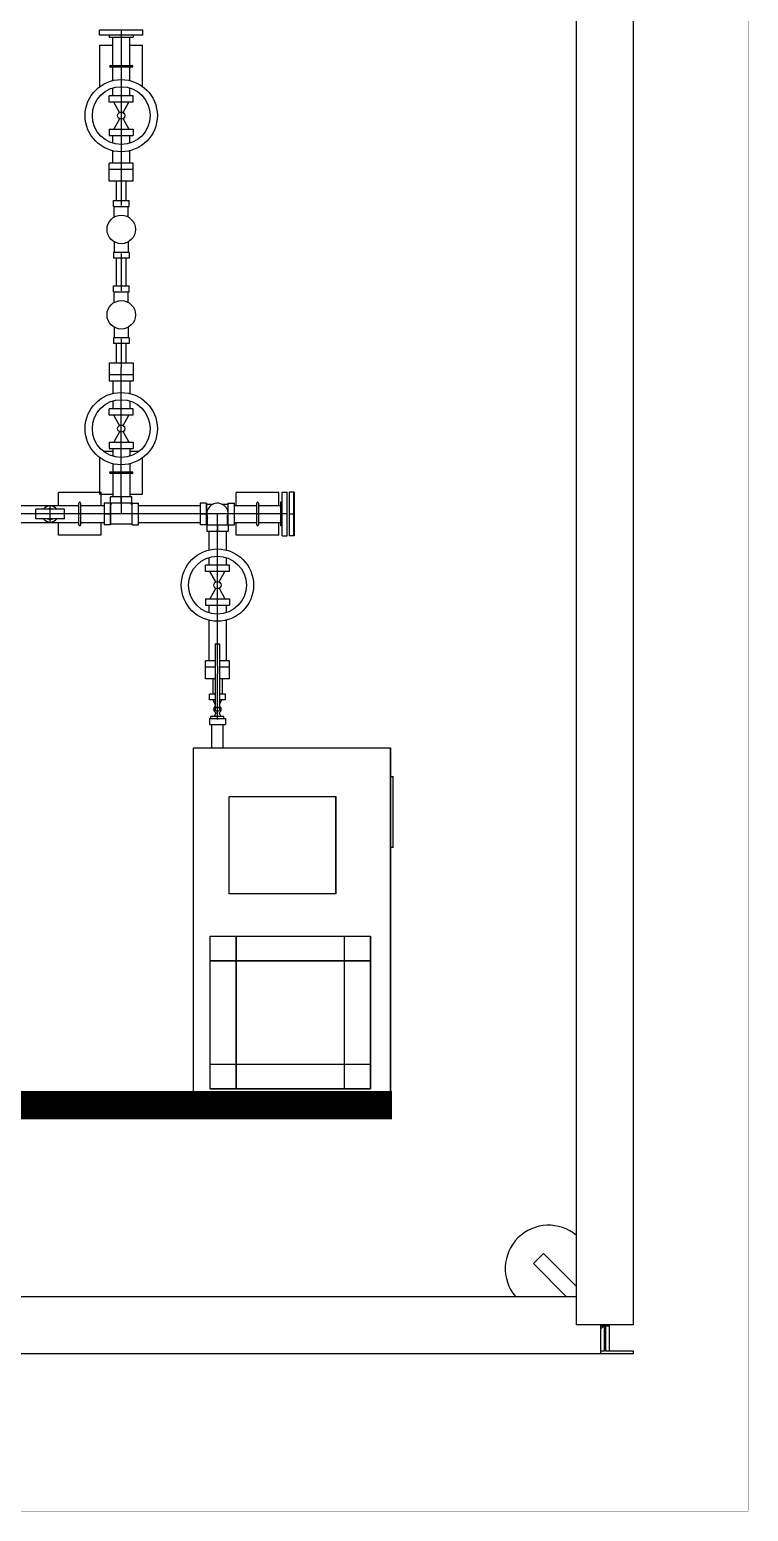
# Model space of a CAD drawing. Header units: inches. Extents: x 517790 to 538444, y 301815 to 302461.
# Drawn here: x 517921.01 to 517923.62, y 302305.82 to 302311.2 of the extents above; entities that cross this region are included whole.
import ezdxf

# ---------------------------------------------------------------- set-up
doc = ezdxf.new("R2010")
doc.units = ezdxf.units.IN
doc.header["$MEASUREMENT"] = 0
doc.layers.add('Layout', color=6, linetype='Continuous', lineweight=15)
doc.layers.add('电气-接地设计-接地线', color=3, linetype='接地线')
doc.layers.add('硅胶总平面底图 工艺装置区', color=253, linetype='Continuous')
doc.styles.add('EESLTYPE', font='TXT.shx')
doc.linetypes.add('接地线', pattern='A,500,["/",EESLTYPE,S=200,R=0,X=0,Y=-100],-200,60,-200', length=960)
doc.linetypes.add('组180_接地线', pattern='A,500,["/",EESLTYPE,S=200,R=-180,X=0,Y=100],-200,60,-200', length=960)

msp = doc.modelspace()

# ---------------------------------------------------------------- linework, layer by layer
at = {"layer": 'Layout', "color": 9, "const_width": 0.001}
msp.add_lwpolyline([(517923.6164, 302305.8183), (517923.6164, 302314.8182), (517917.6165, 302314.8182), (517917.6165, 302305.8183)], close=True, dxfattribs=at)
at = {"layer": '电气-接地设计-接地线', "linetype": '组180_接地线', "ltscale": 0.01, "const_width": 0.1033}
msp.add_lwpolyline([(517918.9156, 302307.2932), (517922.323, 302307.2932)], dxfattribs=at)
at = {"layer": '硅胶总平面底图 工艺装置区', "color": 253, "linetype": 'Continuous', "lineweight": -3}
for p, q in [((517922.9931, 302306.495), (517922.9931, 302313.9349)), ((517923.1997, 302306.495), (517923.1997, 302313.9349)), ((517921.3397, 302311.1966), (517921.261, 302311.1966)), ((517921.261, 302311.1785), (517921.261, 302311.1966)), ((517921.3397, 302311.1966), (517921.3397, 302311.1916)), ((517921.4185, 302311.1966), (517921.3397, 302311.1966)), ((517921.3397, 302311.1916), (517921.3397, 302311.1719)), ((517921.4185, 302311.1785), (517921.4185, 302311.1966)), ((517921.3397, 302311.1785), (517921.261, 302311.1785)), ((517921.2622, 302310.9925), (517921.2622, 302311.1429)), ((517921.2622, 302311.1429), (517921.3086, 302311.1429)), ((517921.2963, 302311.1785), (517921.2963, 302311.1719)), ((517921.2963, 302311.1719), (517921.3397, 302311.1719)), ((517921.3086, 302311.0686), (517921.3086, 302311.1719)), ((517921.4185, 302311.1785), (517921.3397, 302311.1785)), ((517921.3397, 302311.1719), (517921.3832, 302311.1719)), ((517921.3397, 302311.1719), (517921.3397, 302311.0686)), ((517921.3709, 302311.0686), (517921.3709, 302311.1719)), ((517921.3709, 302311.1429), (517921.4172, 302311.1429)), ((517921.3832, 302311.1785), (517921.3832, 302311.1719)), ((517921.4172, 302310.9925), (517921.4172, 302311.1429)), ((517921.3005, 302311.0686), (517921.379, 302311.0686)), ((517921.379, 302311.0624), (517921.3005, 302311.0624)), ((517921.3086, 302311.0141), (517921.3086, 302311.0624)), ((517921.3397, 302311.0686), (517921.3397, 302311.0624)), ((517921.3397, 302311.0624), (517921.3397, 302311.0179)), ((517921.3709, 302311.0141), (517921.3709, 302311.0624)), ((517921.3086, 302310.959), (517921.3086, 302310.9869)), ((517921.3397, 302311.0179), (517921.3397, 302310.9916)), ((517921.3397, 302310.9916), (517921.3397, 302310.959)), ((517921.3709, 302310.959), (517921.3709, 302310.9869)), ((517921.3397, 302310.959), (517921.2963, 302310.959)), ((517921.2963, 302310.936), (517921.2963, 302310.959)), ((517921.3397, 302310.936), (517921.2963, 302310.936)), ((517921.3334, 302310.8981), (517921.3123, 302310.936)), ((517921.3397, 302310.959), (517921.3397, 302310.9393)), ((517921.3832, 302310.959), (517921.3397, 302310.959)), ((517921.3397, 302310.9393), (517921.3397, 302310.834)), ((517921.3832, 302310.936), (517921.3397, 302310.936)), ((517921.3461, 302310.8981), (517921.3672, 302310.936)), ((517921.3832, 302310.936), (517921.3832, 302310.959)), ((517921.3334, 302310.8751), (517921.3123, 302310.8372)), ((517921.3461, 302310.8751), (517921.3672, 302310.8372)), ((517921.2963, 302310.8372), (517921.3397, 302310.8372)), ((517921.2963, 302310.8372), (517921.2963, 302310.8143)), ((517921.3397, 302310.8372), (517921.3832, 302310.8372)), ((517921.3397, 302310.834), (517921.3397, 302310.8143)), ((517921.3832, 302310.8372), (517921.3832, 302310.8143)), ((517921.2963, 302310.8143), (517921.3397, 302310.8143)), ((517921.3086, 302310.7864), (517921.3086, 302310.8143)), ((517921.3397, 302310.8143), (517921.3397, 302310.7816)), ((517921.3397, 302310.8143), (517921.3832, 302310.8143)), ((517921.3397, 302310.7816), (517921.3397, 302310.7554)), ((517921.3709, 302310.7864), (517921.3709, 302310.8143)), ((517921.3397, 302310.7138), (517921.2963, 302310.7138)), ((517921.2963, 302310.6481), (517921.2963, 302310.7138)), ((517921.2963, 302310.6908), (517921.2963, 302310.7138)), ((517921.3086, 302310.7138), (517921.3086, 302310.7591)), ((517921.3397, 302310.7554), (517921.3397, 302310.7138)), ((517921.3832, 302310.7138), (517921.3397, 302310.7138)), ((517921.3397, 302310.7138), (517921.3397, 302310.6941)), ((517921.3709, 302310.7138), (517921.3709, 302310.7591)), ((517921.3832, 302310.6481), (517921.3832, 302310.7138)), ((517921.3832, 302310.6908), (517921.3832, 302310.7138)), ((517921.3397, 302310.6908), (517921.2963, 302310.6908)), ((517921.3397, 302310.6941), (517921.3397, 302310.6662)), ((517921.3832, 302310.6908), (517921.3397, 302310.6908)), ((517921.3397, 302310.6662), (517921.3397, 302310.6481)), ((517921.3397, 302310.6481), (517921.2963, 302310.6481)), ((517921.3225, 302310.5781), (517921.3225, 302310.6481)), ((517921.3832, 302310.6481), (517921.3397, 302310.6481)), ((517921.3397, 302310.6481), (517921.3397, 302310.5781)), ((517921.357, 302310.5781), (517921.357, 302310.6481)), ((517921.311, 302310.5781), (517921.3685, 302310.5781)), ((517921.311, 302310.5568), (517921.311, 302310.5781)), ((517921.311, 302310.5568), (517921.3685, 302310.5568)), ((517921.3143, 302310.5183), (517921.3143, 302310.5568)), ((517921.3397, 302310.5781), (517921.3397, 302310.5601)), ((517921.3652, 302310.5183), (517921.3652, 302310.5568)), ((517921.3685, 302310.5568), (517921.3685, 302310.5781)), ((517921.3397, 302310.3898), (517921.311, 302310.3898)), ((517921.311, 302310.3898), (517921.311, 302310.3684)), ((517921.3143, 302310.4283), (517921.3143, 302310.3898)), ((517921.3685, 302310.3898), (517921.3397, 302310.3898)), ((517921.3397, 302310.3865), (517921.3397, 302310.3684)), ((517921.3652, 302310.4283), (517921.3652, 302310.3898)), ((517921.3685, 302310.3898), (517921.3685, 302310.3684)), ((517921.3397, 302310.3684), (517921.311, 302310.3684)), ((517921.3225, 302310.2681), (517921.3225, 302310.3684)), ((517921.3397, 302310.3684), (517921.3397, 302310.2681)), ((517921.3685, 302310.3684), (517921.3397, 302310.3684)), ((517921.357, 302310.2681), (517921.357, 302310.3684)), ((517921.311, 302310.2681), (517921.3685, 302310.2681)), ((517921.311, 302310.2468), (517921.311, 302310.2681)), ((517921.311, 302310.2468), (517921.3685, 302310.2468)), ((517921.3143, 302310.2083), (517921.3143, 302310.2468)), ((517921.3397, 302310.2681), (517921.3397, 302310.2501)), ((517921.3652, 302310.2083), (517921.3652, 302310.2468)), ((517921.3685, 302310.2468), (517921.3685, 302310.2681)), ((517921.3143, 302310.1183), (517921.3143, 302310.0798)), ((517921.3652, 302310.1183), (517921.3652, 302310.0798)), ((517921.3397, 302310.0798), (517921.311, 302310.0798)), ((517921.311, 302310.0798), (517921.311, 302310.0585)), ((517921.3685, 302310.0798), (517921.3397, 302310.0798)), ((517921.3397, 302310.0765), (517921.3397, 302310.0585)), ((517921.3685, 302310.0798), (517921.3685, 302310.0585)), ((517921.3397, 302310.0585), (517921.311, 302310.0585)), ((517921.3225, 302309.9894), (517921.3225, 302310.0585)), ((517921.3397, 302310.0585), (517921.3397, 302309.9894)), ((517921.3685, 302310.0585), (517921.3397, 302310.0585)), ((517921.357, 302309.9894), (517921.357, 302310.0585)), ((517921.2963, 302309.9894), (517921.3397, 302309.9894)), ((517921.2963, 302309.9894), (517921.2963, 302309.9238)), ((517921.3397, 302309.9894), (517921.3832, 302309.9894)), ((517921.3397, 302309.9894), (517921.3397, 302309.9714)), ((517921.3397, 302309.9435), (517921.3397, 302309.9714)), ((517921.3832, 302309.9894), (517921.3832, 302309.9238)), ((517921.2963, 302309.9468), (517921.3397, 302309.9468)), ((517921.2963, 302309.9468), (517921.2963, 302309.9238)), ((517921.2963, 302309.9238), (517921.3397, 302309.9238)), ((517921.3086, 302309.9238), (517921.3086, 302309.8774)), ((517921.3397, 302309.9468), (517921.3832, 302309.9468)), ((517921.3397, 302309.9238), (517921.3397, 302309.9435)), ((517921.3397, 302309.9238), (517921.3832, 302309.9238)), ((517921.3397, 302309.8812), (517921.3397, 302309.9238)), ((517921.3709, 302309.9238), (517921.3709, 302309.8774)), ((517921.3832, 302309.9468), (517921.3832, 302309.9238)), ((517921.3086, 302309.8502), (517921.3086, 302309.8223)), ((517921.3397, 302309.855), (517921.3397, 302309.8812)), ((517921.3397, 302309.8223), (517921.3397, 302309.855)), ((517921.3709, 302309.8502), (517921.3709, 302309.8223)), ((517921.3397, 302309.8223), (517921.2963, 302309.8223)), ((517921.2963, 302309.7993), (517921.2963, 302309.8223)), ((517921.3397, 302309.7993), (517921.2963, 302309.7993)), ((517921.3334, 302309.7614), (517921.3123, 302309.7993)), ((517921.3397, 302309.8026), (517921.3397, 302309.8223)), ((517921.3832, 302309.8223), (517921.3397, 302309.8223)), ((517921.3397, 302309.6973), (517921.3397, 302309.8026)), ((517921.3832, 302309.7993), (517921.3397, 302309.7993)), ((517921.3461, 302309.7614), (517921.3672, 302309.7993)), ((517921.3832, 302309.7993), (517921.3832, 302309.8223)), ((517921.3334, 302309.7385), (517921.3123, 302309.7006)), ((517921.3461, 302309.7385), (517921.3672, 302309.7006)), ((517921.2963, 302309.7006), (517921.3397, 302309.7006)), ((517921.2963, 302309.7006), (517921.2963, 302309.6776)), ((517921.3397, 302309.7006), (517921.3832, 302309.7006)), ((517921.3397, 302309.6776), (517921.3397, 302309.6973)), ((517921.3832, 302309.7006), (517921.3832, 302309.6776)), ((517921.2622, 302309.5125), (517921.2622, 302309.6441)), ((517921.2747, 302309.6675), (517921.3086, 302309.6675)), ((517921.2963, 302309.6776), (517921.3397, 302309.6776)), ((517921.3086, 302309.6776), (517921.3086, 302309.6497)), ((517921.3397, 302309.6776), (517921.3832, 302309.6776)), ((517921.3397, 302309.645), (517921.3397, 302309.6776)), ((517921.3397, 302309.6187), (517921.3397, 302309.645)), ((517921.3709, 302309.6776), (517921.3709, 302309.6497)), ((517921.3709, 302309.6675), (517921.4048, 302309.6675)), ((517921.4172, 302309.5125), (517921.4172, 302309.6441)), ((517921.3005, 302309.5931), (517921.379, 302309.5931)), ((517921.379, 302309.5869), (517921.3005, 302309.5869)), ((517921.3086, 302309.6225), (517921.3086, 302309.5931)), ((517921.3086, 302309.5869), (517921.3086, 302309.5024)), ((517921.3397, 302309.5931), (517921.3397, 302309.6187)), ((517921.3397, 302309.5869), (517921.3397, 302309.5931)), ((517921.3397, 302309.5024), (517921.3397, 302309.5869)), ((517921.3709, 302309.6225), (517921.3709, 302309.5931)), ((517921.3709, 302309.5869), (517921.3709, 302309.5024)), ((517920.9281, 302309.4711), (517921.0814, 302309.4711)), ((517921.0814, 302309.4088), (517921.0814, 302309.4711)), ((517921.0814, 302309.4711), (517921.1861, 302309.4711)), ((517921.2667, 302309.5175), (517921.1117, 302309.5175)), ((517921.1117, 302309.4711), (517921.1117, 302309.5175)), ((517921.1861, 302309.4007), (517921.1861, 302309.4792)), ((517921.1923, 302309.4792), (517921.1923, 302309.4007)), ((517921.1923, 302309.4711), (517921.2773, 302309.4711)), ((517921.2622, 302309.5125), (517921.3086, 302309.5125)), ((517921.2667, 302309.4711), (517921.2667, 302309.5175)), ((517921.2773, 302309.4789), (517921.2773, 302309.401)), ((517921.3002, 302309.4789), (517921.2773, 302309.4789)), ((517921.3002, 302309.4789), (517921.3002, 302309.401)), ((517921.3002, 302309.4043), (517921.3002, 302309.4757)), ((517921.3002, 302309.4757), (517921.304, 302309.4757)), ((517921.3397, 302309.5024), (517921.3008, 302309.5024)), ((517921.3008, 302309.4795), (517921.3008, 302309.5024)), ((517921.3397, 302309.4795), (517921.3008, 302309.4795)), ((517921.304, 302309.4757), (517921.304, 302309.4795)), ((517921.3397, 302309.5024), (517921.3397, 302309.4828)), ((517921.3787, 302309.5024), (517921.3397, 302309.5024)), ((517921.3397, 302309.4828), (517921.3397, 302309.5024)), ((517921.3397, 302309.4828), (517921.3397, 302309.4795)), ((517921.3397, 302309.4795), (517921.3397, 302309.44)), ((517921.3787, 302309.4795), (517921.3397, 302309.4795)), ((517921.3709, 302309.5125), (517921.4172, 302309.5125)), ((517921.3754, 302309.4757), (517921.3754, 302309.4795)), ((517921.3754, 302309.4757), (517921.3792, 302309.4757)), ((517921.3787, 302309.4795), (517921.3787, 302309.5024)), ((517921.3792, 302309.401), (517921.3792, 302309.4789)), ((517921.3792, 302309.4789), (517921.4022, 302309.4789)), ((517921.4022, 302309.401), (517921.4022, 302309.4789)), ((517921.4022, 302309.4711), (517921.6265, 302309.4711)), ((517921.6265, 302309.4789), (517921.6265, 302309.44)), ((517921.6495, 302309.4789), (517921.6265, 302309.4789)), ((517921.6495, 302309.4789), (517921.6495, 302309.44)), ((517921.6495, 302309.44), (517921.6495, 302309.4757)), ((517921.6495, 302309.4757), (517921.6734, 302309.4757)), ((517921.7047, 302309.4757), (517921.7285, 302309.4757)), ((517921.7285, 302309.44), (517921.7285, 302309.4789)), ((517921.7285, 302309.4789), (517921.7515, 302309.4789)), ((517921.7515, 302309.44), (517921.7515, 302309.4789)), ((517921.7515, 302309.4711), (517921.8317, 302309.4711)), ((517921.9123, 302309.5175), (517921.7573, 302309.5175)), ((517921.7573, 302309.4711), (517921.7573, 302309.5175)), ((517921.8317, 302309.4007), (517921.8317, 302309.4792)), ((517921.8379, 302309.4792), (517921.8379, 302309.4007)), ((517921.8379, 302309.4711), (517921.9181, 302309.4711)), ((517921.9123, 302309.4711), (517921.9123, 302309.5175)), ((517921.9181, 302309.4834), (517921.9181, 302309.44)), ((517921.9246, 302309.4834), (517921.9181, 302309.4834)), ((517921.9246, 302309.44), (517921.9246, 302309.5187)), ((517921.9246, 302309.5187), (517921.9427, 302309.5187)), ((517921.9427, 302309.44), (517921.9427, 302309.5187)), ((517921.9489, 302309.5187), (517921.9489, 302309.44)), ((517921.967, 302309.5187), (517921.9489, 302309.5187)), ((517921.9654, 302309.5187), (517921.9654, 302309.44)), ((517921.967, 302309.5187), (517921.967, 302309.44)), ((517921.0297, 302309.44), (517920.9281, 302309.44)), ((517921.0814, 302309.4572), (517921.0297, 302309.4572)), ((517921.0297, 302309.4228), (517921.0297, 302309.4572)), ((517921.0814, 302309.44), (517921.0297, 302309.44)), ((517921.0814, 302309.4228), (517921.0297, 302309.4228)), ((517921.1331, 302309.4572), (517921.0814, 302309.4572)), ((517921.0814, 302309.44), (517921.0814, 302309.44)), ((517921.0814, 302309.44), (517921.0814, 302309.44)), ((517921.1331, 302309.44), (517921.0814, 302309.44)), ((517921.1331, 302309.4228), (517921.0814, 302309.4228)), ((517921.1331, 302309.4228), (517921.1331, 302309.4572)), ((517921.1861, 302309.44), (517921.1331, 302309.44)), ((517921.1923, 302309.44), (517921.1861, 302309.44)), ((517921.2773, 302309.44), (517921.1923, 302309.44)), ((517921.2773, 302309.44), (517921.297, 302309.44)), ((517921.297, 302309.44), (517921.2773, 302309.44)), ((517921.297, 302309.44), (517921.3002, 302309.44)), ((517921.3002, 302309.44), (517921.3002, 302309.44)), ((517921.3792, 302309.44), (517921.3002, 302309.44)), ((517921.3825, 302309.44), (517921.3792, 302309.44)), ((517921.4022, 302309.44), (517921.3825, 302309.44)), ((517921.4022, 302309.44), (517921.3825, 302309.44)), ((517921.6265, 302309.44), (517921.4022, 302309.44)), ((517921.6265, 302309.44), (517921.6462, 302309.44)), ((517921.6265, 302309.44), (517921.6265, 302309.401)), ((517921.6462, 302309.44), (517921.6265, 302309.44)), ((517921.6462, 302309.44), (517921.6495, 302309.44)), ((517921.65, 302309.44), (517921.6495, 302309.44)), ((517921.6495, 302309.44), (517921.6495, 302309.44)), ((517921.6495, 302309.4043), (517921.6495, 302309.44)), ((517921.6495, 302309.44), (517921.6495, 302309.401)), ((517921.728, 302309.44), (517921.65, 302309.44)), ((517921.6533, 302309.4005), (517921.6533, 302309.4356)), ((517921.689, 302309.4005), (517921.689, 302309.44)), ((517921.7247, 302309.4356), (517921.7247, 302309.4005)), ((517921.7285, 302309.44), (517921.728, 302309.44)), ((517921.7318, 302309.44), (517921.7285, 302309.44)), ((517921.7285, 302309.401), (517921.7285, 302309.44)), ((517921.7515, 302309.44), (517921.7318, 302309.44)), ((517921.7515, 302309.44), (517921.7318, 302309.44)), ((517921.7515, 302309.401), (517921.7515, 302309.44)), ((517921.8317, 302309.44), (517921.7515, 302309.44)), ((517921.8379, 302309.44), (517921.8317, 302309.44)), ((517921.9181, 302309.44), (517921.8379, 302309.44)), ((517921.9378, 302309.44), (517921.9181, 302309.44)), ((517921.9181, 302309.44), (517921.9181, 302309.3965)), ((517921.9246, 302309.3612), (517921.9246, 302309.44)), ((517921.9427, 302309.44), (517921.9378, 302309.44)), ((517921.9427, 302309.3612), (517921.9427, 302309.44)), ((517921.9489, 302309.44), (517921.967, 302309.44)), ((517921.9489, 302309.44), (517921.9489, 302309.3612)), ((517921.9654, 302309.44), (517921.9654, 302309.3612)), ((517921.967, 302309.44), (517921.967, 302309.44)), ((517921.967, 302309.44), (517921.967, 302309.3612)), ((517920.9281, 302309.4088), (517921.0814, 302309.4088)), ((517921.0814, 302309.4088), (517921.1861, 302309.4088)), ((517921.1117, 302309.3625), (517921.1117, 302309.4088)), ((517921.2667, 302309.3625), (517921.1117, 302309.3625)), ((517921.1923, 302309.4088), (517921.2773, 302309.4088)), ((517921.2667, 302309.3625), (517921.2667, 302309.4088)), ((517921.3002, 302309.401), (517921.2773, 302309.401)), ((517921.3002, 302309.4043), (517921.3792, 302309.4043)), ((517921.3792, 302309.401), (517921.4022, 302309.401)), ((517921.4022, 302309.4088), (517921.6265, 302309.4088)), ((517921.6495, 302309.401), (517921.6265, 302309.401)), ((517921.6495, 302309.4043), (517921.6533, 302309.4043)), ((517921.65, 302309.4005), (517921.728, 302309.4005)), ((517921.65, 302309.4005), (517921.65, 302309.3775)), ((517921.65, 302309.3775), (517921.728, 302309.3775)), ((517921.6578, 302309.3775), (517921.6578, 302309.3091)), ((517921.689, 302309.4005), (517921.689, 302309.4005)), ((517921.689, 302309.4005), (517921.689, 302309.3972)), ((517921.689, 302309.3972), (517921.689, 302309.3775)), ((517921.689, 302309.3775), (517921.689, 302309.3972)), ((517921.689, 302309.3129), (517921.689, 302309.3775)), ((517921.7202, 302309.3775), (517921.7202, 302309.3091)), ((517921.7247, 302309.4043), (517921.7285, 302309.4043)), ((517921.728, 302309.4005), (517921.728, 302309.3775)), ((517921.7285, 302309.401), (517921.7515, 302309.401)), ((517921.7515, 302309.4088), (517921.8317, 302309.4088)), ((517921.7573, 302309.3625), (517921.7573, 302309.4088)), ((517921.9123, 302309.3625), (517921.7573, 302309.3625)), ((517921.8379, 302309.4088), (517921.9181, 302309.4088)), ((517921.9123, 302309.3625), (517921.9123, 302309.4088)), ((517921.9246, 302309.3965), (517921.9181, 302309.3965)), ((517921.689, 302309.2866), (517921.689, 302309.3129)), ((517921.9246, 302309.3612), (517921.9427, 302309.3612)), ((517921.967, 302309.3612), (517921.9489, 302309.3612)), ((517921.689, 302309.254), (517921.6456, 302309.254)), ((517921.6456, 302309.231), (517921.6456, 302309.254)), ((517921.6578, 302309.2819), (517921.6578, 302309.254)), ((517921.689, 302309.254), (517921.689, 302309.2866)), ((517921.689, 302309.2343), (517921.689, 302309.254)), ((517921.7324, 302309.254), (517921.689, 302309.254)), ((517921.7202, 302309.2819), (517921.7202, 302309.254)), ((517921.7324, 302309.231), (517921.7324, 302309.254)), ((517921.689, 302309.231), (517921.6456, 302309.231)), ((517921.6826, 302309.1931), (517921.6616, 302309.231)), ((517921.689, 302309.129), (517921.689, 302309.2343)), ((517921.7324, 302309.231), (517921.689, 302309.231)), ((517921.6954, 302309.1931), (517921.7164, 302309.231)), ((517921.6826, 302309.1702), (517921.6616, 302309.1323)), ((517921.6954, 302309.1702), (517921.7164, 302309.1323)), ((517921.6456, 302309.1323), (517921.689, 302309.1323)), ((517921.6456, 302309.1323), (517921.6456, 302309.1093)), ((517921.6456, 302309.1093), (517921.689, 302309.1093)), ((517921.6578, 302309.1093), (517921.6578, 302309.0814)), ((517921.689, 302309.1323), (517921.7324, 302309.1323)), ((517921.689, 302309.1093), (517921.689, 302309.129)), ((517921.689, 302309.0767), (517921.689, 302309.1093)), ((517921.689, 302309.1093), (517921.7324, 302309.1093)), ((517921.7202, 302309.1093), (517921.7202, 302309.0814)), ((517921.7324, 302309.1323), (517921.7324, 302309.1093)), ((517921.6578, 302309.0542), (517921.6578, 302308.9066)), ((517921.689, 302309.0504), (517921.689, 302309.0767)), ((517921.689, 302308.9684), (517921.689, 302309.0504)), ((517921.7202, 302309.0542), (517921.7202, 302308.9066)), ((517921.6813, 302308.9684), (517921.689, 302308.9684)), ((517921.6813, 302308.9684), (517921.6813, 302308.7307)), ((517921.689, 302308.8869), (517921.689, 302308.9684)), ((517921.689, 302308.9684), (517921.6968, 302308.9684)), ((517921.6968, 302308.9684), (517921.6968, 302308.7307)), ((517921.6813, 302308.9066), (517921.6456, 302308.9066)), ((517921.6456, 302308.841), (517921.6456, 302308.9066)), ((517921.6456, 302308.8836), (517921.6456, 302308.9066)), ((517921.6813, 302308.8836), (517921.6456, 302308.8836)), ((517921.689, 302308.8869), (517921.689, 302308.859)), ((517921.7324, 302308.9066), (517921.6968, 302308.9066)), ((517921.7324, 302308.8836), (517921.6968, 302308.8836)), ((517921.7324, 302308.841), (517921.7324, 302308.9066)), ((517921.7324, 302308.8836), (517921.7324, 302308.9066)), ((517921.6813, 302308.841), (517921.6456, 302308.841)), ((517921.6718, 302308.841), (517921.6718, 302308.7861)), ((517921.689, 302308.7681), (517921.689, 302308.859)), ((517921.7324, 302308.841), (517921.6968, 302308.841)), ((517921.7063, 302308.841), (517921.7063, 302308.7861)), ((517921.6813, 302308.7861), (517921.6603, 302308.7861)), ((517921.6603, 302308.7648), (517921.6603, 302308.7861)), ((517921.7177, 302308.7861), (517921.6968, 302308.7861)), ((517921.7177, 302308.7648), (517921.7177, 302308.7861)), ((517921.6813, 302308.7648), (517921.6603, 302308.7648)), ((517921.6813, 302308.7476), (517921.6733, 302308.7648)), ((517921.6832, 302308.7182), (517921.6771, 302308.7049)), ((517921.689, 302308.7049), (517921.689, 302308.7681)), ((517921.6948, 302308.7182), (517921.7009, 302308.7049)), ((517921.7177, 302308.7648), (517921.6968, 302308.7648)), ((517921.6968, 302308.7476), (517921.7047, 302308.7648)), ((517921.6603, 302308.6967), (517921.689, 302308.6967)), ((517921.6603, 302308.6967), (517921.6603, 302308.6754)), ((517921.6603, 302308.6754), (517921.689, 302308.6754)), ((517921.7126, 302308.7049), (517921.6654, 302308.7049)), ((517921.6654, 302308.6967), (517921.6654, 302308.7049)), ((517921.6687, 302308.5901), (517921.6687, 302308.6754)), ((517921.689, 302308.6934), (517921.689, 302308.7049)), ((517921.689, 302308.6967), (517921.7177, 302308.6967)), ((517921.689, 302308.6754), (517921.7177, 302308.6754)), ((517921.7093, 302308.5901), (517921.7093, 302308.6754)), ((517921.7126, 302308.6967), (517921.7126, 302308.7049)), ((517921.7177, 302308.6967), (517921.7177, 302308.6754)), ((517921.6022, 302308.5901), (517922.3173, 302308.5901)), ((517921.6022, 302308.5901), (517922.3173, 302308.5901)), ((517921.6022, 302307.2932), (517921.6022, 302308.5901)), ((517921.6022, 302307.2932), (517921.6022, 302308.5901)), ((517922.3173, 302308.5901), (517922.3173, 302307.2932)), ((517922.3173, 302307.2932), (517922.3173, 302308.5901)), ((517922.3173, 302308.4867), (517922.3276, 302308.4867)), ((517922.3173, 302308.4867), (517922.3276, 302308.4867)), ((517922.3276, 302308.2284), (517922.3276, 302308.4867)), ((517922.3276, 302308.2284), (517922.3276, 302308.4867)), ((517921.7314, 302308.4134), (517922.1189, 302308.4134)), ((517921.7314, 302308.4134), (517922.1189, 302308.4134)), ((517921.7314, 302308.06), (517921.7314, 302308.4134)), ((517921.7314, 302308.06), (517921.7314, 302308.4134)), ((517922.1189, 302308.4134), (517922.1189, 302308.06)), ((517922.1189, 302308.06), (517922.1189, 302308.4134)), ((517922.3276, 302308.2284), (517922.3173, 302308.2284)), ((517922.3276, 302308.2284), (517922.3173, 302308.2284)), ((517922.1189, 302308.06), (517921.7314, 302308.06)), ((517922.1189, 302308.06), (517921.7314, 302308.06)), ((517921.6621, 302307.907), (517922.2449, 302307.907)), ((517921.6621, 302307.907), (517922.2449, 302307.907)), ((517921.6621, 302307.3521), (517921.6621, 302307.907)), ((517921.6621, 302307.3521), (517921.6621, 302307.907)), ((517921.6621, 302307.907), (517921.7572, 302307.907)), ((517921.6621, 302307.907), (517921.7572, 302307.907)), ((517921.6621, 302307.8171), (517921.6621, 302307.907)), ((517921.6621, 302307.8171), (517921.6621, 302307.907)), ((517921.7572, 302307.907), (517921.7572, 302307.3521)), ((517921.7572, 302307.3521), (517921.7572, 302307.907)), ((517922.1499, 302307.3521), (517922.1499, 302307.907)), ((517922.1499, 302307.3521), (517922.1499, 302307.907)), ((517922.1499, 302307.907), (517922.2449, 302307.907)), ((517922.1499, 302307.907), (517922.2449, 302307.907)), ((517922.2449, 302307.907), (517922.2449, 302307.8171)), ((517922.2449, 302307.907), (517922.2449, 302307.8171)), ((517922.2449, 302307.907), (517922.2449, 302307.3521)), ((517922.2449, 302307.3521), (517922.2449, 302307.907)), ((517922.2449, 302307.8171), (517921.6621, 302307.8171)), ((517921.6621, 302307.8171), (517922.2449, 302307.8171)), ((517921.6621, 302307.442), (517922.2449, 302307.442)), ((517921.6621, 302307.442), (517922.2449, 302307.442)), ((517921.6621, 302307.3521), (517921.6621, 302307.442)), ((517921.6621, 302307.3521), (517921.6621, 302307.442)), ((517922.2449, 302307.442), (517922.2449, 302307.3521)), ((517922.2449, 302307.442), (517922.2449, 302307.3521)), ((517922.2449, 302307.3521), (517921.6621, 302307.3521)), ((517921.6621, 302307.3521), (517922.2449, 302307.3521)), ((517921.7572, 302307.3521), (517921.6621, 302307.3521)), ((517921.7572, 302307.3521), (517921.6621, 302307.3521)), ((517922.2449, 302307.3521), (517922.1499, 302307.3521)), ((517922.2449, 302307.3521), (517922.1499, 302307.3521)), ((517922.3173, 302307.2932), (517921.6022, 302307.2932)), ((517922.3173, 302307.2932), (517921.6022, 302307.2932)), ((517921.6485, 302307.2759), (517921.6601, 302307.2759)), ((517921.6485, 302307.2759), (517921.6485, 302307.266)), ((517921.6485, 302307.266), (517921.6601, 302307.266)), ((517921.6518, 302307.2932), (517921.6518, 302307.2759)), ((517921.6601, 302307.2759), (517921.6716, 302307.2759)), ((517921.6601, 302307.266), (517921.6716, 302307.266)), ((517921.6683, 302307.2932), (517921.6683, 302307.2759)), ((517921.6716, 302307.2759), (517921.6716, 302307.266)), ((517921.7002, 302307.2759), (517921.7233, 302307.2759)), ((517921.7002, 302307.2759), (517921.7002, 302307.266)), ((517921.7002, 302307.266), (517921.7233, 302307.266)), ((517921.7035, 302307.2932), (517921.7035, 302307.2759)), ((517921.72, 302307.2932), (517921.72, 302307.2759)), ((517921.7233, 302307.2759), (517921.7233, 302307.266)), ((517922.8362, 302306.7176), (517922.8734, 302306.7547)), ((517922.8734, 302306.7547), (517922.9931, 302306.635)), ((517922.8362, 302306.7176), (517922.9555, 302306.5983)), ((517917.9216, 302306.5983), (517922.9931, 302306.5983)), ((517923.1997, 302306.495), (517922.9931, 302306.495)), ((517923.0801, 302306.495), (517923.0801, 302306.3917)), ((517923.0814, 302306.4805), (517923.0928, 302306.4919)), ((517923.0814, 302306.3917), (517923.0814, 302306.4919)), ((517923.0814, 302306.4919), (517923.0964, 302306.4919)), ((517923.0933, 302306.4919), (517923.0933, 302306.3999)), ((517923.0995, 302306.3999), (517923.0995, 302306.495)), ((517923.0995, 302306.4919), (517923.1114, 302306.4919)), ((517923.1114, 302306.4919), (517923.1114, 302306.3999)), ((517923.1127, 302306.3999), (517923.1127, 302306.495)), ((517917.9135, 302306.3917), (517923.0801, 302306.3917)), ((517923.0801, 302306.3917), (517923.0814, 302306.3917)), ((517923.0933, 302306.3999), (517923.0814, 302306.3999)), ((517923.0814, 302306.3917), (517923.1997, 302306.3917)), ((517923.1997, 302306.3999), (517923.0995, 302306.3999)), ((517923.1997, 302306.3917), (517923.1997, 302306.3999))]:
    msp.add_line(p, q, dxfattribs=at)
for centre, radius in [((517921.3397, 302310.8866), 0.1312), ((517921.3397, 302310.8866), 0.105), ((517921.3397, 302310.8866), 0.0131), ((517921.3397, 302310.4733), 0.0517), ((517921.3397, 302310.4733), 0.0517), ((517921.3397, 302310.1633), 0.0517), ((517921.3397, 302310.1633), 0.0517), ((517921.3397, 302309.75), 0.1312), ((517921.3397, 302309.75), 0.105), ((517921.3397, 302309.75), 0.0131), ((517921.689, 302309.1816), 0.1312), ((517921.689, 302309.1816), 0.105), ((517921.689, 302309.1816), 0.0131), ((517921.689, 302308.7307), 0.00775)]:
    msp.add_circle(centre, radius, dxfattribs=at)
for centre, radius, start, end in [((517921.3005, 302311.0655), 0.0031, 90, 270), ((517921.379, 302311.0655), 0.0031, 270, 90), ((517921.3005, 302309.59), 0.0031, 90, 270), ((517921.379, 302309.59), 0.0031, 270, 90), ((517921.0814, 302309.44), 0.0295, 35.6391, 144.3609), ((517921.1892, 302309.4792), 0.0031, 0, 180), ((517921.689, 302309.44), 0.039, 0, 203.6769), ((517921.8348, 302309.4792), 0.0031, 0, 180), ((517921.0814, 302309.44), 0.0295, 215.6391, 324.3609), ((517921.0814, 302309.44), 0.0197, 60.9287, 119.0713), ((517921.0814, 302309.44), 0.0197, 240.9287, 299.0713), ((517921.689, 302309.44), 0.039, 336.3231, 0), ((517921.1892, 302309.4007), 0.0031, 180, 0), ((517921.8348, 302309.4007), 0.0031, 180, 0), ((517921.689, 302308.7307), 0.0138, 124.0395, 245.311), ((517921.689, 302308.7307), 0.0138, 294.689, 55.9605), ((517922.8915, 302306.6994), 0.1575, 49.8284, 219.9397)]:
    msp.add_arc(centre, radius, start, end, dxfattribs=at)

doc.saveas('drawing.dxf')
